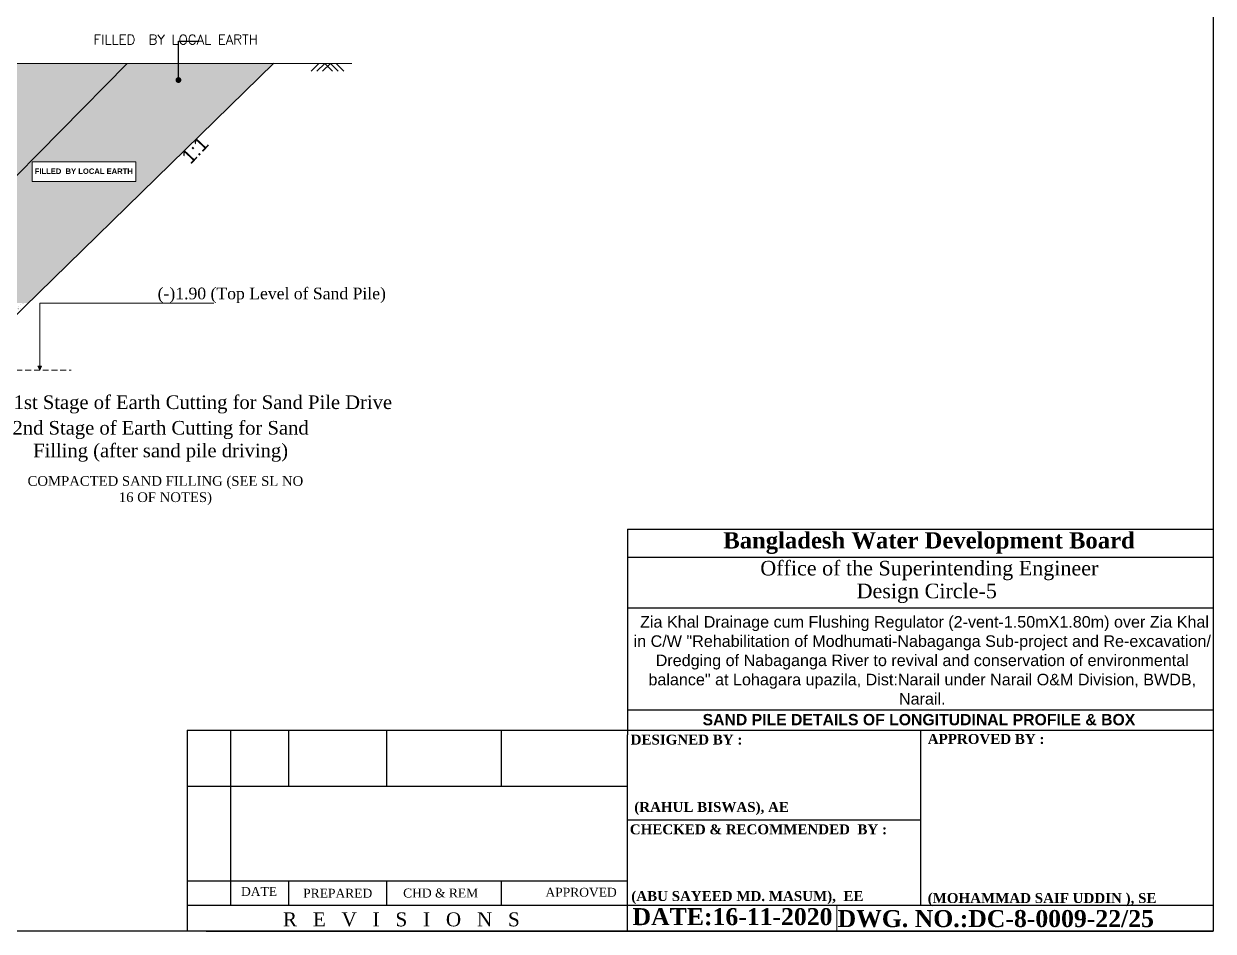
# Model space of a CAD drawing. Extents: x -358915 to 1258323, y -1667244 to -305611.
# Drawn here: x 982038 to 1012591, y -1520104 to -1496784 of the extents above; entities that cross this region are included whole.
import ezdxf

# ---------------------------------------------------------------- set-up
doc = ezdxf.new("R2010")
doc.units = 0
doc.header["$LTSCALE"] = 300
doc.header["$MEASUREMENT"] = 0
doc.linetypes.add('DASHED', pattern=[0.75, 0.5, -0.25])
for name, color, linetype, lineweight in [('Dim', 7, 'CONTINUOUS', 9), ('HATCH', 252, 'CONTINUOUS', 5), ('Left Bank Profile', 7, 'CONTINUOUS', 25)]:
    doc.layers.add(name, color=color, linetype=linetype, lineweight=lineweight)
doc.layers.add('LINE', color=7, linetype='CONTINUOUS')
doc.layers.add('TEXT', color=10, linetype='CONTINUOUS')
doc.styles.add('Arial', font='arial.ttf')
doc.styles.add('BIG', font='ROMANT.SHX')
doc.dimstyles.new('dim_70', dxfattribs={"dimtxt": 140, "dimasz": 140, "dimexe": 70, "dimexo": 40, "dimgap": 50, "dimtad": 1, "dimdec": 0, "dimzin": 0, "dimdsep": 46, "dimtxsty": 'Arial', "dimcen": 0.09, "dimclrd": 5, "dimclre": 5, "dimclrt": 7, "dimadec": 0, "dimazin": 0, "dimtfac": 1, "dimtdec": 0, "dimtmove": 0, "dimatfit": 3, "dimfxl": 1, "dimtolj": 1, "dimtzin": 0, "dimarcsym": 0})
pattern_1 = [(37.5, (-264.08, -8051.46), (-4.409535, 134.877664), [0, -106.4, 0, -119, 0, -113.75]), (7.5, (-264.08, -8051.46), (123.88437, 197.550225), [0, -57.4, 0, -95.9, 0, -36.75]), (327.5, (-350.18, -8051.46), (217.98993, 0.396134), [0, -35, 0, -126, 0, -164.5]), (317.5, (-350.18, -8051.46), (210.428862, 61.43729), [0, -17.5, 0, -82.6, 0, -94.5])]

msp = doc.modelspace()

# ---------------------------------------------------------------- hatches: boundary and pattern name
at = {"layer": 'Dim', "ltscale": 500}
h = msp.add_hatch(color=8, dxfattribs=at)
h.dxf.hatch_style = 1
h.paths.add_polyline_path([(982489.7, -1505585.9), (982446.3, -1505585.9), (982402.8, -1505585.9), (982446.3, -1505689.6)])
at = {"layer": 'LINE', "ltscale": 50}
h = msp.add_hatch(dxfattribs=at)
h.set_pattern_fill('AR-SAND', color=4, scale=200, style=0)
h.set_pattern_definition([(37.5, (-818.68, -13349.53), (-12.59867, 385.364754), [0, -304, 0, -340, 0, -325]), (7.5, (-818.7, -13349.53), (353.95534, 564.42921), [0, -164, 0, -274, 0, -105]), (327.5, (-1064.68, -13349.53), (622.82837, 1.13181), [0, -100, 0, -360, 0, -470]), (317.5, (-1064.7, -13349.53), (601.22532, 175.53511), [0, -50, 0, -236, 0, -270])])
h.paths.add_polyline_path([(984692.8, -1497805), (977868.3, -1497805), (977868.3, -1504729.6)])
h.paths.add_polyline_path([(972168.1, -1497805), (965343.5, -1497805), (972168.1, -1504729.6)])
at = {"layer": 'LINE', "lineweight": 9}
h = msp.add_hatch(dxfattribs=at)
h.set_pattern_fill('AR-SAND', color=256, scale=70, style=0)
h.set_pattern_definition(pattern_1)
h.paths.add_polyline_path([(977868.3, -1504729.6), (979473.3, -1504729.6), (979473.3, -1503962.2), (982143.1, -1503962.2), (988449.5, -1497805), (984692.8, -1497805)])
h.paths.add_polyline_path([(984912.2, -1500331.8), (984912.2, -1500837.2), (982250.8, -1500837.2), (982250.8, -1500331.8)], flags=16)
h.paths.add_polyline_path([(981141.6, -1502081.5), (981760.1, -1501425.8), (981356, -1501044.7), (980737.5, -1501700.4)], flags=24)
h.paths.add_polyline_path([(982463.9, -1500454.7), (985025.1, -1500454.7), (985025.1, -1500669.5), (982463.9, -1500669.5)], flags=24)
h.paths.add_polyline_path([(982505.2, -1503745.5), (988351.3, -1503745.5), (988351.3, -1504297.8), (982505.2, -1504297.8)], flags=25)
h = msp.add_hatch(dxfattribs=at)
h.set_pattern_fill('AR-SAND', color=256, scale=70, style=0)
h.set_pattern_definition(pattern_1)
h.paths.add_polyline_path([(981247.8, -1504729.6), (981357.1, -1504729.6), (982143.1, -1503962.2), (979473.3, -1503962.2), (979473.3, -1504729.6)])

# ---------------------------------------------------------------- linework, layer by layer
at = {"layer": 'Dim', "ltscale": 500}
msp.add_line((982453.2, -1503962.2), (986920, -1503962.2), dxfattribs=at)
at = {"layer": 'Dim', "ltscale": 50}
for points in [[(984692.8, -1497805), (977868.3, -1504729.6)], [(988461.4, -1497793.3), (979759.2, -1506289.6)]]:
    msp.add_lwpolyline(points, dxfattribs=at)
at = {"layer": 'Dim', "ltscale": 500}
for points in [[(982453.2, -1505689.6), (982453.2, -1503962.2)], [(982446.3, -1505689.6), (982402.8, -1505585.9), (982446.3, -1505585.9)], [(982446.3, -1505689.6), (982489.7, -1505585.9), (982446.3, -1505585.9)]]:
    msp.add_lwpolyline(points, dxfattribs=at)
at = {"layer": 'HATCH', "color": 3, "ltscale": 50}
msp.add_lwpolyline([(990464, -1497805), (959352, -1497805)], dxfattribs=at)
at = {"layer": 'HATCH', "color": 5, "lineweight": 15}
for points in [[(989620.9, -1497805), (989421.2, -1498004.8)], [(989768, -1497805), (989568.2, -1498004.8)], [(989915, -1497805), (989715.3, -1498004.8)], [(989768, -1497805), (989967.7, -1498004.8)], [(989915, -1497805), (990114.8, -1498004.8)], [(990062.1, -1497805), (990261.8, -1498004.8)]]:
    msp.add_lwpolyline(points, dxfattribs=at)
at = {"layer": 'HATCH', "color": 8, "ltscale": 50}
msp.add_lwpolyline([(984912.2, -1500331.8), (982250.8, -1500331.8), (982250.8, -1500837.2), (984912.2, -1500837.2)], close=True, dxfattribs=at)
at = {"layer": 'Left Bank Profile'}
msp.add_lwpolyline([(986727.1, -1520104), (1012591.2, -1520104)], dxfattribs=at)
msp.add_lwpolyline([(986727.1, -1520104), (1012591.2, -1520104)], dxfattribs=at)
at = {"layer": 'LINE', "linetype": 'DASHED', "lineweight": 15}
msp.add_line((968800.7, -1505689.5), (983257.5, -1505689.6), dxfattribs=at)
at = {"layer": 'LINE'}
for p, q in [((997545.9, -1509774.4), (1012591.2, -1509774.4)), ((997545.9, -1509774.4), (997545.9, -1515054.9)), ((997545.9, -1510487.8), (1012591.2, -1510487.8)), ((997545.9, -1511790.7), (1012591.2, -1511790.7)), ((997545.9, -1514418.6), (1012591.2, -1514418.6)), ((986234.2, -1514935.3), (997224.2, -1514935.3)), ((986234.2, -1514935.3), (986234.2, -1520104)), ((987016.5, -1514935.3), (997545.9, -1514935.3)), ((987344.2, -1514935.3), (987344.2, -1519436.3)), ((987344.2, -1514935.3), (987344.2, -1519436.3)), ((987344.2, -1514935.3), (987344.2, -1519436.3)), ((987344.2, -1514935.3), (987344.2, -1519436.3)), ((988840.3, -1514935.3), (988840.3, -1516378.9)), ((991361, -1516378.9), (991361, -1514935.2)), ((994308.8, -1516378.9), (994308.8, -1514935.3)), ((997545.9, -1514935.3), (1012591.2, -1514935.3)), ((997545.9, -1520104), (997545.9, -1515054.9)), ((1005068.6, -1514935.3), (1005068.6, -1519436.3)), ((986234.2, -1516378.9), (997224.2, -1516378.9)), ((987016.5, -1516378.9), (997545.9, -1516378.9)), ((997545.9, -1517239.8), (1005068.6, -1517239.8)), ((986234.2, -1518808.7), (997224.2, -1518808.7)), ((987016.5, -1518808.7), (997545.9, -1518808.7)), ((987016.5, -1518808.7), (997224.2, -1518808.7)), ((987016.5, -1518808.7), (997224.2, -1518808.7)), ((988840.3, -1518808.7), (988840.3, -1519436.3)), ((991361, -1519436.3), (991361, -1518808.7)), ((994308.8, -1519436.3), (994308.8, -1518808.7)), ((986234.2, -1519436.3), (997224.2, -1519436.3)), ((987016.5, -1519436.3), (997545.9, -1519436.3)), ((987016.5, -1519436.3), (997224.2, -1519436.3)), ((987016.5, -1519436.3), (997224.2, -1519436.3)), ((997545.9, -1519436.3), (1012591.2, -1519436.3)), ((1000368.8, -1519436.3), (1012591.2, -1519436.3)), ((1000368.8, -1519436.3), (1012591.2, -1519436.3)), ((1000368.8, -1519436.3), (1012591.2, -1519436.3))]:
    msp.add_line(p, q, dxfattribs=at)
at = {"layer": 'LINE', "color": 7, "lineweight": 9}
for p, q in [((1002923.2, -1519436.3), (1002923.2, -1520104)), ((998046.6, -1520104), (986234.2, -1520104)), ((1012591.2, -1520104), (998046.6, -1520104)), ((1009487.4, -1520104), (1010504.6, -1520104))]:
    msp.add_line(p, q, dxfattribs=at)
at = {"layer": 'LINE'}
msp.add_lwpolyline([(1012591.2, -1520104), (951579.2, -1520104), (951579.2, -1476959.8), (1012591.2, -1476959.8)], close=True, dxfattribs=at)

# ---------------------------------------------------------------- texts
at = {"layer": 'LINE', "attachment_point": 8, "style": 'BIG'}
for s, insert, char_height, width in [('\\pxql;{\\C7;FILLED  BY LOCAL EARTH}', (989359.5, -1497314.5, 0), 250, 11058.005), ('{\\fTimes New Roman|b0|i0|c0|p18;(-)1.90 (Top Level of Sand Pile)}', (988408.2, -1503961.9, 0), 300, 8510.082), ('{\\fTimes New Roman|b0|i0|c0|p18;1st Stage of Earth Cutting for Sand Pile Drive}', (986638.5, -1506799.3), 350, 31814.626), ('{\\fTimes New Roman|b0|i0|c0|p18;2nd Stage of Earth Cutting for Sand Filling (after sand pile driving)}', (985552.6, -1508039.9), 350, 8510.082), ('{\\fTimes New Roman|b0|i0|c0|p18;COMPACTED SAND FILLING (SEE SL NO 16 OF NOTES)}', (985675.8, -1509155.9), 250, 7479.81)]:
    msp.add_mtext(s, dxfattribs=dict(at, insert=insert, char_height=char_height, width=width))
at = {"layer": 'LINE', "color": 7, "lineweight": 9}
for s, insert, char_height, width, attachment_point in [('{\\fTimes New Roman|b1|i0|c0|p18;Bangladesh Water Development Board}', (1000006.6, -1509848.9), 419.158, 15056.037, 1), ('{\\fTimes New Roman|b0|i0|c0|p18;Office of the Superintending Engineer}', (1000956.7, -1510585.9), 375.107, 13473.708, 1), ('{\\fTimes New Roman|b0|i0|c0|p18;Design Circle-5}', (1003431, -1511172.5), 375.107, 13473.708, 1), ('\\A1;{\\fArial|b0|i0|c0|p34; Zia Khal Drainage cum Flushing Regulator (2-vent-1.50mX1.80m) over Zia Khal in\\A0;\\C256; C/W "Rehabilitatio\\A1;\\C7;n of Modhumati-Nabaganga Sub-project and Re-excavation/ Dredging of\\C256; Nabaganga River to revival and conservation of environmental balance" at Lohagara upazila, Dist:Narail under Narail O&M Division, BWDB, Narail.}', (1005117.9, -1514282.9), 296.4, 14959.194, 8), ('{\\fArial|b1|i0|c0|p34;\\C0;SAND PILE DETAILS OF LONGITUDINAL PROFILE & BOX}', (1005031.8, -1514815.2), 289.957, 14657.196, 8)]:
    msp.add_mtext(s, dxfattribs=dict(at, insert=insert, char_height=char_height, width=width, attachment_point=attachment_point))
at = {"layer": 'LINE', "color": 7, "lineweight": 9, "attachment_point": 1}
for s, insert, char_height in [('{\\fTimes New Roman|b1|i0|c0|p18;DESIGNED BY :}', (997626.6, -1515052.1), 255.175), ('{\\fTimes New Roman|b1|i0|c0|p18;APPROVED BY :}', (1005259.3, -1515035.6), 255.175), ('{\\fTimes New Roman|b1|i0|c0|p18;\\C0;(RAHUL BISWAS), AE}', (997720.3, -1516783.4), 255.175), ('{\\fTimes New Roman|b1|i0|c0|p18;CHECKED & RECOMMENDED  BY :}', (997605.7, -1517358.2), 255.175), ('{\\fTimes New Roman|b0|i0|c0|p18;DATE }', (987618.5, -1518967.2), 229.657), ('{\\fTimes New Roman|b0|i0|c0|p18;PREPARED\\fTimes New Roman|b1|i0|c0|p18; }', (989215.4, -1519012.4), 229.657), ('{\\fTimes New Roman|b0|i0|c0|p18;CHD & REM }', (991783.4, -1519007.5), 229.657), ('{\\fTimes New Roman|b0|i0|c0|p18;APPROVED}', (995437.9, -1518987.8), 229.657), ('{\\fTimes New Roman|b1|i0|c0|p18;\\C0;(ABU SAYEED MD. MASUM),  EE }', (997643.4, -1519072.4), 255.175), ('{\\fTimes New Roman|b1|i0|c0|p18;\\C0;(MOHAMMAD SAIF UDDIN ), SE}', (1005256.1, -1519123.9), 255.175), ('{\\fTimes New Roman|b0|i0|c0|p18;R   E   V   I   S   I   O   N   S}', (988695.5, -1519619.7), 358.839), ('{\\fTimes New Roman|b1|i0|c0|p18;DATE:16-11-2020}', (997675.2, -1519510.8), 437.223), ('{\\fTimes New Roman|b0|i0|c0|p18; \\fTimes New Roman|b1|i0|c0|p18;DWG. NO.:DC-8-0009-22/25}', (1002777.1, -1519560.4), 437.223)]:
    msp.add_mtext(s, dxfattribs=dict(at, insert=insert, char_height=char_height))
at = {"layer": 'TEXT', "ltscale": 500, "style": 'Arial'}
msp.add_text('1:1', height=368.79, rotation=46.6755, dxfattribs=at).set_placement((986322.3, -1500414.2))
at = {"layer": 'TEXT', "color": 6, "insert": (984990.1, -1500573.5, 0), "char_height": 140, "width": 2672.076, "attachment_point": 6, "style": 'Arial'}
msp.add_mtext('\\pxql;{\\fArial|b1|i0|c0|p34;FILLED  BY LOCAL EARTH}', dxfattribs=at)

# ---------------------------------------------------------------- leaders
at = {"layer": 'HATCH', "color": 3, "ltscale": 50}
msp.add_leader([(986011.1, -1498229.4), (986011.1, -1497234.4), (986537, -1497234.4)], dimstyle='dim_70', override={"dimasz": 150, "dimgap": 50, "dimtad": 0, "dimldrblk": 'Dot'}, dxfattribs=at)

doc.saveas('drawing.dxf')
